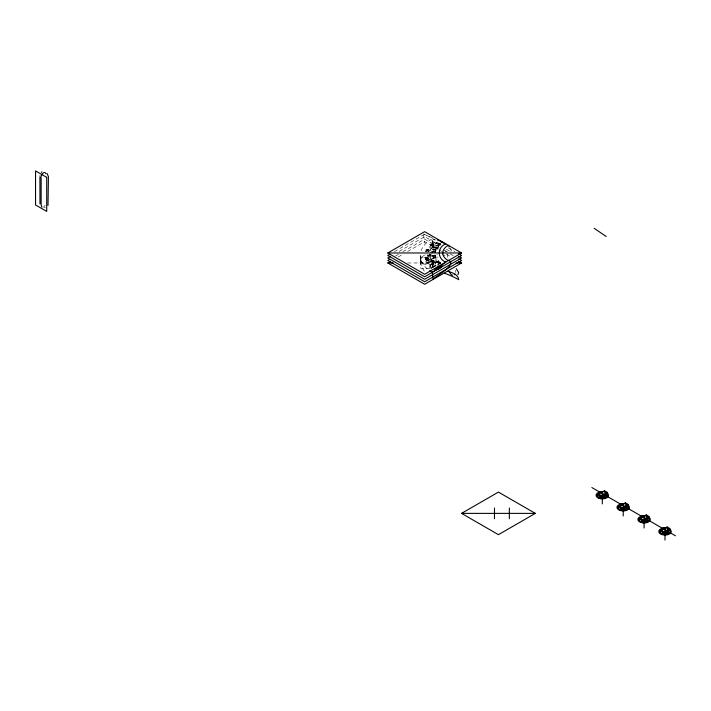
<?xml version="1.0" encoding="UTF-8"?>
<svg xmlns="http://www.w3.org/2000/svg" width="711" height="711" viewBox="0 0 711 711"><rect width="100%" height="100%" fill="white"/><g stroke="black" fill="none" stroke-linecap="round" stroke-linejoin="round"><path stroke-width="0.53" stroke-dasharray="3.56 2.67" d="M39.923 176.959L39.976 175.199M431.675 261.444C435.763 259.266 429.64 262.697 428.138 260.893A2.613 0.782 30.3 0 1 427.613 260.199A2.613 1.315 38.7 0 1 427.604 259.391L427.675 259.142A2.64 1.857 43.4 0 1 428.102 258.564A2.64 2.275 44.8 0 1 428.76 257.977L429.391 257.515M431.346 259.622L431.648 261.986C432.012 258.902 428.262 264.394 427.222 258.315M455.92 272.793L455.582 270.287M431.817 260.315L426.547 261.666L425.516 257.809L429.728 256.733M425.56 251.57L426.271 249.588L429.435 249.534M435.55 247.775L436.438 247.641M436.456 247.766L433.408 246.388A1.555 0.898 60 0 1 432.999 245.81L432.306 238.585L435.194 239.723M421.036 250.725L422.067 248.423A42.136 24.325 0 0 1 427.338 242.078L432.306 238.585M447.912 254.058L447.175 257.284M431.461 248.832L433.923 245.535M45.255 205.257L43.593 206.785M433.666 260.324C432.021 263.87 424.547 260.208 429.035 257.862A2.613 2.506 28.4 0 1 429.32 257.684L429.009 257.711M439.211 247.872L430.804 245.704L430.368 244.015L432.466 242.22L435.479 242.913M436.403 248.219L438.563 246.548M435.532 244.024L437.363 242.62M433.746 263.994L432.395 265.399L432.341 266.607A2.613 0.871 32.7 0 0 432.892 267.363M429.071 250.841L428.111 251.49L429.364 250.743M394.418 251.65L424.671 234.177L436.021 240.727M399.147 251.418L424.671 236.683L436.972 243.775M395.36 256.102L399.147 253.916M402.924 251.738L424.671 239.18L434.128 244.637M398.196 256.964L402.924 254.236M407.652 251.507L424.671 241.678L437.914 249.321M450.774 251.534L451.343 250.548L450.267 248.112M431.604 268.509L430.368 265.487L433.941 263.523M436.039 265.319L432.466 267.274L430.368 265.487M431.684 261.31L432.91 260.83M437.292 247.126L432.83 247.179L432.004 244.593M45.362 207.399L43.647 207.648M434.101 244.406C430.902 245.108 432.768 248.423 435.479 248.228L433.248 247.339M426.271 259.924L431.541 258.582M429.026 254.289L431.088 254.76A2.266 0.578 89.1 0 1 430.937 254.751L429.035 254.183L430.928 254.209M431.177 246.015L432.386 244.984L432.466 242.22M407.607 262.972L434.03 262.972M429.755 268.625L420.725 268.349L420.725 257.586L428.226 258.182M433.488 245.713L433.772 247.552L435.336 247.632A2.64 0.533 -5.4 0 1 436.341 247.544A2.64 0.498 -20.6 0 1 437.327 247.197A3.484 1.733 -8.7 0 1 432.599 246.993A2.64 0.524 31.4 0 1 432.315 246.593M427.604 257.622C425.08 257.266 419.846 257.115 420.85 261.07C422.058 265.994 428.911 263.674 432.564 264.901L431.435 264.768L436.11 265.479M430.475 264.652L431.586 264.785M430.653 255.836C426.102 253.578 417.57 256.555 421.765 262.315C425.596 263.888 429.968 263.266 433.95 264.35M429.097 261.346L431.595 261.701L431.586 260.83M447.352 251.49L444.953 250.885A109.503 63.226 60 0 1 444.411 250.725M436.483 243.144L438.491 243.615M430.368 244.015L434.385 244.94M436.998 256.973L437.825 257.186M430.359 258.635L432.324 259.222M438.109 248.637L437.096 248.263M423.614 234.035L432.386 237.767M421.712 263.008L421.401 262.652L422.929 263.745M434.225 247.988L432.679 246.993M448.312 247.828L454.933 251.65M446.428 249.232L450.205 251.418M444.535 250.645L446.428 251.738M450.205 253.916L453.991 256.102M438.856 249.863L441.7 251.507M446.428 254.236L451.156 256.964M432.875 267.363L433.07 267.487A3.484 2.24 -9.9 0 1 433.772 264.137A2.613 2.284 49.7 0 0 432.83 264.856L432.652 265.034A2.64 1.902 48.5 0 0 432.332 265.727A2.64 1.404 41.3 0 0 432.279 266.358M430.271 254.307L430.99 255.062M433.923 262.794L431.461 259.497M426.547 261.666L425.516 257.809M424.245 271.22L421.054 264.732L420.201 255.471M432.492 266.776L433.212 267.549L432.012 264.768M433.763 247.384L433.603 246.415M430.804 258.502L432.635 267.647M432.484 260.27L432.635 261.044M426.271 249.588L426.547 251.498M435.576 264.99L435.736 265.905M435.923 247.215L436.021 247.855M436.981 254.129L437.105 254.929M423.72 235.03L424.574 243.029M427.338 268.865A42.136 24.325 0 0 1 422.067 262.519L421.036 260.217A40.856 23.587 0 0 1 420.414 253.089M430.128 252.734A44.384 23.667 -7.1 0 1 431.853 252.876M442.002 254.645A44.384 23.667 -7.1 0 1 445.033 255.551M438.065 247.952A5.217 2.595 -8.7 0 1 437.389 248.175M431.959 248.121A5.217 2.595 -8.7 0 1 433.701 243.713M436.234 243.224A5.217 2.595 -8.7 0 1 437.309 243.215M434.608 245.837A3.475 1.733 -8.7 0 1 432.03 244.7A3.475 1.733 -8.7 0 1 433.657 242.753M436.261 242.255A3.475 1.733 -8.7 0 1 437.167 242.335M434.385 247.961A5.839 3.164 -77 0 1 433.737 247.455M432.599 246.993A3.484 1.733 -8.7 0 1 434.394 244.424A2.64 2.435 22.1 0 0 434.119 244.495L433.834 244.646A2.613 2.124 38.8 0 0 432.875 245.233A2.613 1.671 40.8 0 0 432.341 245.917L432.288 246.059A2.64 1.102 38.7 0 0 432.341 246.61M427.347 251.561A3.475 1.893 -10.8 0 1 428.369 249.437A3.475 1.893 -10.8 0 1 432.039 248.637M430.857 254.68A5.839 1.493 89.1 0 1 430.244 254.218M430.893 254.262A3.484 1.893 -10.8 0 1 429.08 254.191M428.306 251.49A3.484 1.893 -10.8 0 1 429.4 250.85A2.64 2.497 23.5 0 0 429.097 250.992A2.64 2.231 39.2 0 0 428.333 251.427M432.039 259.391A3.475 2.071 -11.3 0 1 427.231 258.369A3.475 2.071 -11.3 0 1 431.15 255.516M433.639 260.333A3.484 2.08 -11.3 0 1 428.315 261.017A3.484 2.08 -11.3 0 1 429.364 257.684M435.532 266.421A3.475 2.231 -9.9 0 1 432.021 264.83A3.475 2.231 -9.9 0 1 434.608 262.075M431.008 255.205A5.217 2.835 -10.8 0 1 426.307 254.174M426.44 251.587A5.217 2.835 -10.8 0 1 429.142 249.908M435.905 259.631A5.217 3.111 -11.3 0 1 427.435 262.083A5.217 3.111 -11.3 0 1 429.213 256.609M431.906 268.474A5.217 3.351 -9.9 0 1 433.772 262.866M438.136 248.503A6.257 3.111 -8.7 0 1 437.301 248.743M431.861 248.797A6.257 3.111 -8.7 0 1 429.604 246.059A6.257 3.111 -8.7 0 1 433.719 243.144M436.332 242.691A6.257 3.111 -8.7 0 1 437.212 242.673M431.017 255.782A6.257 3.404 -10.8 0 1 425.054 254.129M425.534 251.445A6.257 3.404 -10.8 0 1 429.195 249.285M431.373 248.859A6.257 3.404 -10.8 0 1 431.808 248.823M437.007 259.408A6.257 3.733 -11.3 0 1 436.376 260.493M434.643 261.924A6.257 3.733 -11.3 0 1 425.098 261.266A6.257 3.733 -11.3 0 1 431.017 255.56M430.359 268.394A6.257 4.026 -9.9 0 1 434.661 261.915M430.182 255.969A30.138 17.402 0 0 1 430.013 254.165M430.937 254.769L430.857 254.769A3.582 0.915 89.1 0 0 430.937 254.769M421.001 261.755L420.788 261.017L421.001 261.755"/><path stroke-width="1.07" d="M607.105 492.288L600.164 496.296C600.653 500.144 596.493 496.998 597.516 494.767L604.457 490.759L607.105 492.288L606.741 494.127L605.505 493.869M628 504.357L621.058 508.365C621.556 512.213 617.388 509.058 618.41 506.836L625.351 502.828L628 504.357L627.644 506.196L626.409 505.93M648.894 516.417L641.953 520.425C642.451 524.274 638.291 521.127 639.313 518.897L646.246 514.888L648.894 516.417L648.539 518.257L647.303 517.999M669.798 528.486L662.856 532.495C663.345 536.343 659.186 533.188 660.208 530.966L667.149 526.958L669.798 528.486L669.433 530.326L668.198 530.059M625.644 508.552L625.662 507.014L625.662 508.765L624.356 509.796L620.996 508.863L624.534 509.2L626.533 507.894A2.64 0.862 -43.5 0 0 626.693 507.343A2.64 1.413 -51.2 0 0 626.533 506.73L626.098 506.125A2.613 1.92 -53.9 0 1 626.418 506.579C627.493 510.249 621.032 508.641 623.556 509.307A2.266 1.306 60 0 0 624.338 509.494A3.582 2.071 60 0 0 624.534 509.467M666.323 533.597A3.582 2.071 60 0 1 666.145 533.641A2.266 1.306 60 0 1 665.327 533.472C663.23 532.486 667.94 534.876 667.46 531.144L667.46 532.903L666.145 533.925L663.07 533.099M645.428 521.536A3.582 2.071 60 0 1 645.241 521.572A2.266 1.306 60 0 1 644.433 521.403C642.211 520.434 647.197 522.869 646.566 519.074L646.308 520.932A3.484 2.009 0 0 1 641.633 520.834L645.25 521.865L647.428 519.963L646.992 518.195M667.433 532.735L668.411 531.766L668.064 530.415M435.15 252.281L435.763 249.437L432.599 249.49M48.01 205.435L48.419 176.648L47.095 173.457M619.876 506.65L620.312 506.125A2.613 1.92 53.9 0 0 619.992 506.579A3.484 2.009 0 0 1 620.33 506.214M436.394 245.402L438.403 245.864L440.5 244.077L440.598 244.868M41.309 172.346L41.949 171.858M457.955 274.65L458.666 272.535L456.24 268.651M455.093 274.179L454.258 274.739M449.414 246.841L448.25 245.295L447.068 246.042A19.126 11.047 0 0 0 443.593 249.765A18.646 10.763 0 0 0 443.593 256.182A19.126 11.047 0 0 0 447.068 259.897C459.697 263.026 436.723 275.708 433.408 278.89A1.555 0.898 -60 0 1 432.999 278.783L432.306 272.357L445.788 262.075C437.158 258.902 437.158 247.037 445.788 243.873L440.98 241.989M387.797 252.974L424.671 231.679L461.555 252.974L424.671 274.259L387.797 252.974L461.555 252.974M389.69 254.378L387.797 255.471L424.671 276.766L461.555 255.471L458.719 253.836M390.632 256.333L387.797 257.969L424.671 279.263L461.555 257.969L458.719 256.333M389.69 259.382L387.797 260.466L424.671 281.76L461.555 260.466L458.719 258.831M458.719 261.328L461.555 262.972L424.671 284.258L387.797 262.972L390.632 261.328M461.555 513.378L498.429 492.092L535.312 513.378L498.429 534.672L461.555 513.378L535.312 513.378M435.727 262.546L438.403 261.079L440.598 263.541M437.816 264.341L440.5 262.874M431.835 256.191L434.999 255.382L435.896 258.2M432.599 258.306L435.763 257.498M431.835 251.605L434.999 251.552M387.797 262.972L393.299 262.972M456.053 262.972L461.555 262.972M452.64 275.237L451.325 274.695L448.659 271.202M438.491 243.615L440.5 244.077M663.07 533.046L666.331 533.33L668.331 532.024A2.64 0.862 -43.5 0 0 668.491 531.472A2.64 1.413 -51.2 0 0 668.322 530.868M448.09 271.335C452.303 272.668 458.275 274.482 458.737 279.69A125.287 66.336 62.7 0 0 444.659 273.326M599.853 496.705L603.639 497.14L605.639 495.834A2.64 0.862 -43.5 0 0 605.799 495.274A2.64 1.413 -51.2 0 0 605.63 494.669L605.523 494.518A2.613 1.92 -53.9 0 0 605.372 494.305A3.484 2.009 0 0 1 604.768 496.705L603.452 497.727L602.635 497.256A2.266 1.306 60 0 0 603.443 497.424A3.582 2.071 60 0 0 603.63 497.407M437.265 239.838L443.113 242.327M641.9 520.852L646.308 520.932A3.484 2.009 0 0 0 646.966 518.275A2.613 1.92 -53.9 0 1 647.312 518.648L647.428 518.799A2.64 1.413 -51.2 0 1 647.57 519.421M591.854 487.55L675.45 535.81M597.516 494.767L600.164 496.296M618.41 506.836L621.058 508.365M639.313 518.897L641.953 520.425M660.208 530.966L662.856 532.495M41.931 207.168L41.149 204.928L41.14 178.745C39.798 176.035 44.438 169.6 45.975 173.777M438.029 266.127L439.362 266.972M429.711 270.704L432.306 272.357M599.853 496.554C601.577 497.922 606.918 497.096 605.372 494.216M594.165 228.311L606.216 236.514M668.331 530.859L668.216 530.708A2.613 1.92 -53.9 0 0 668.064 530.495M434.999 255.382L435.15 256.111M430.431 256.644L430.573 257.329M438.403 261.079L438.545 261.781M430.431 249.517L430.573 250.228M435.763 249.437L435.896 250.201M438.403 245.864L438.545 246.628M437.443 266.19L437.523 266.687M435.265 263.212L435.381 263.861M435.265 242.949L435.381 243.686M39.976 203.897L39.923 177.288M667.149 526.958L667.167 527.704M646.246 514.888L646.272 515.644M625.351 502.828L625.369 503.575M604.457 490.759L604.474 491.514M664.998 528.682L664.998 530.602M664.998 532.743L664.998 540.093M644.104 516.613L644.104 518.532M644.104 520.674L644.104 528.024M623.209 504.543L623.209 506.472M623.209 508.614L623.209 515.964M602.306 492.483L602.306 494.403M602.306 497.424L602.306 503.895M509.334 508.001L509.334 518.763M494.483 508.001L494.483 518.763M438.696 243.109A3.475 1.733 -8.7 0 1 435.585 245.766M433.212 248.966A3.475 1.893 -10.8 0 1 432.084 252.112M432.084 255.569A3.475 2.071 -11.3 0 1 433.212 258.715M435.585 261.915A3.475 2.231 -9.9 0 1 438.696 264.581M437.114 267.727A3.484 2.24 -9.9 0 1 436.803 267.834M440.856 265.665A5.217 3.351 -9.9 0 1 435.496 269.202M441.895 264.776A6.257 4.026 -9.9 0 1 434.572 269.904M669.424 528.922A6.257 3.617 0 0 1 667.869 534.69A6.257 3.617 0 0 1 658.83 532.077A6.257 3.617 0 0 1 665.896 527.9M647.49 516.373A6.257 3.617 0 0 1 647.73 522.354A6.257 3.617 0 0 1 638.025 520.265A6.257 3.617 0 0 1 644.993 515.839M626.587 504.312A6.257 3.617 0 0 1 626.96 510.24A6.257 3.617 0 0 1 617.201 508.365A6.257 3.617 0 0 1 623.654 503.743M605.31 492.11A6.257 3.617 0 0 1 606.732 497.842A6.257 3.617 0 0 1 596.813 497.016A6.257 3.617 0 0 1 600.973 491.754M668.944 529.508A5.217 3.013 0 0 1 667.718 534.05A5.217 3.013 0 0 1 660.163 532.601A5.217 3.013 0 0 1 663.896 528.54M648.041 517.439A5.217 3.013 0 0 1 646.814 521.99A5.217 3.013 0 0 1 639.26 520.532A5.217 3.013 0 0 1 642.993 516.47M606.252 493.31A5.217 3.013 0 0 1 605.434 497.691A5.217 3.013 0 0 1 597.915 496.909A5.217 3.013 0 0 1 599.808 492.643M627.146 505.379A5.217 3.013 0 0 1 625.813 509.956A5.217 3.013 0 0 1 618.277 508.338A5.217 3.013 0 0 1 622.463 504.366M667.487 532.797A5.839 3.368 60 0 1 666.287 533.517M668.038 530.504A3.484 2.009 0 0 1 667.336 532.966A3.484 2.009 0 0 1 663.025 533.134M645.392 521.447A5.839 3.368 60 0 0 646.583 520.736L647.428 519.883A2.64 0.862 -43.5 0 0 647.588 519.403M640.887 518.648A2.613 1.92 53.9 0 1 641.038 518.435M625.689 508.667A5.839 3.368 60 0 1 624.489 509.387M626.071 506.214A3.484 2.009 0 0 1 625.547 508.836A3.484 2.009 0 0 1 620.97 508.898M603.595 497.318A5.839 3.368 60 0 0 604.794 496.607L604.768 494.945L604.768 496.705A3.484 2.009 0 0 1 599.631 496.571M46.722 177.359L35.55 170.907L35.55 204.972L46.722 211.425L46.722 177.359M663.265 531.464A3.475 2.009 0 0 0 668.482 529.722A3.475 2.009 0 0 0 663.265 527.989A3.475 2.009 0 0 0 663.265 531.464M642.362 519.394A3.475 2.009 0 0 0 647.579 517.661A3.475 2.009 0 0 0 642.362 515.919A3.475 2.009 0 0 0 642.362 519.394M621.467 507.334A3.475 2.009 0 0 0 626.684 505.592A3.475 2.009 0 0 0 621.467 503.85A3.475 2.009 0 0 0 621.467 507.334M600.573 495.265A3.475 2.009 0 0 0 605.781 493.532A3.475 2.009 0 0 0 600.573 491.79A3.475 2.009 0 0 0 600.573 495.265"/></g></svg>
